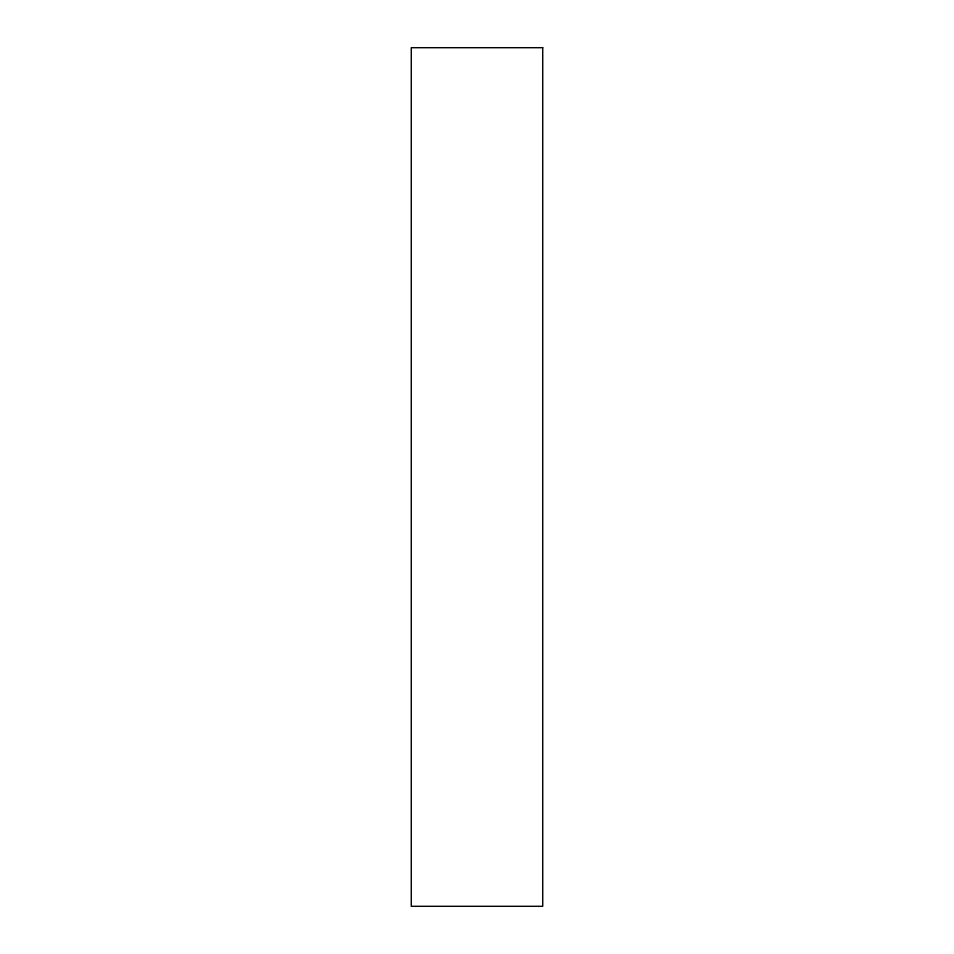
<?xml version="1.0" encoding="UTF-8"?>
<svg xmlns="http://www.w3.org/2000/svg" width="954" height="954" viewBox="0 0 954 954"><rect width="100%" height="100%" fill="white"/><g stroke="black" fill="none" stroke-linecap="round" stroke-linejoin="round"><path stroke-width="1.43" d="M542.731 47.7L411.269 47.7L411.269 906.3L542.731 906.3L542.731 47.7"/></g></svg>
